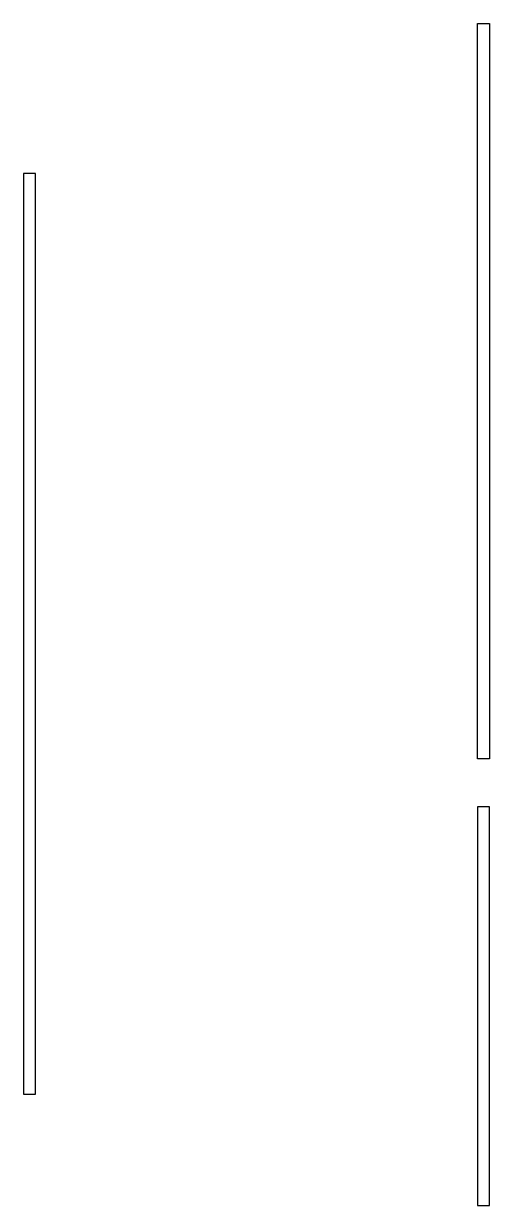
# Model space of a CAD drawing. Header units: millimetres. Extents: x 128 to 167, y -167.4 to -68.6.
import ezdxf

# ---------------------------------------------------------------- set-up
doc = ezdxf.new("R2010")
doc.units = ezdxf.units.MM

msp = doc.modelspace()

# ---------------------------------------------------------------- linework, layer by layer
for p, q in [((166, -130.06), (166, -68.56)), ((166, -68.56), (167, -68.56)), ((167, -68.56), (167, -130.06)), ((129, -81.1), (128, -81.1)), ((128, -81.1), (128, -158.1)), ((129, -158.1), (129, -81.1)), ((167, -130.06), (166, -130.06)), ((167, -134.06), (166, -134.06)), ((166, -134.06), (166, -167.41)), ((167, -167.41), (167, -134.06)), ((128, -158.1), (129, -158.1)), ((166, -167.41), (167, -167.41))]:
    msp.add_line(p, q)

doc.saveas('drawing.dxf')
